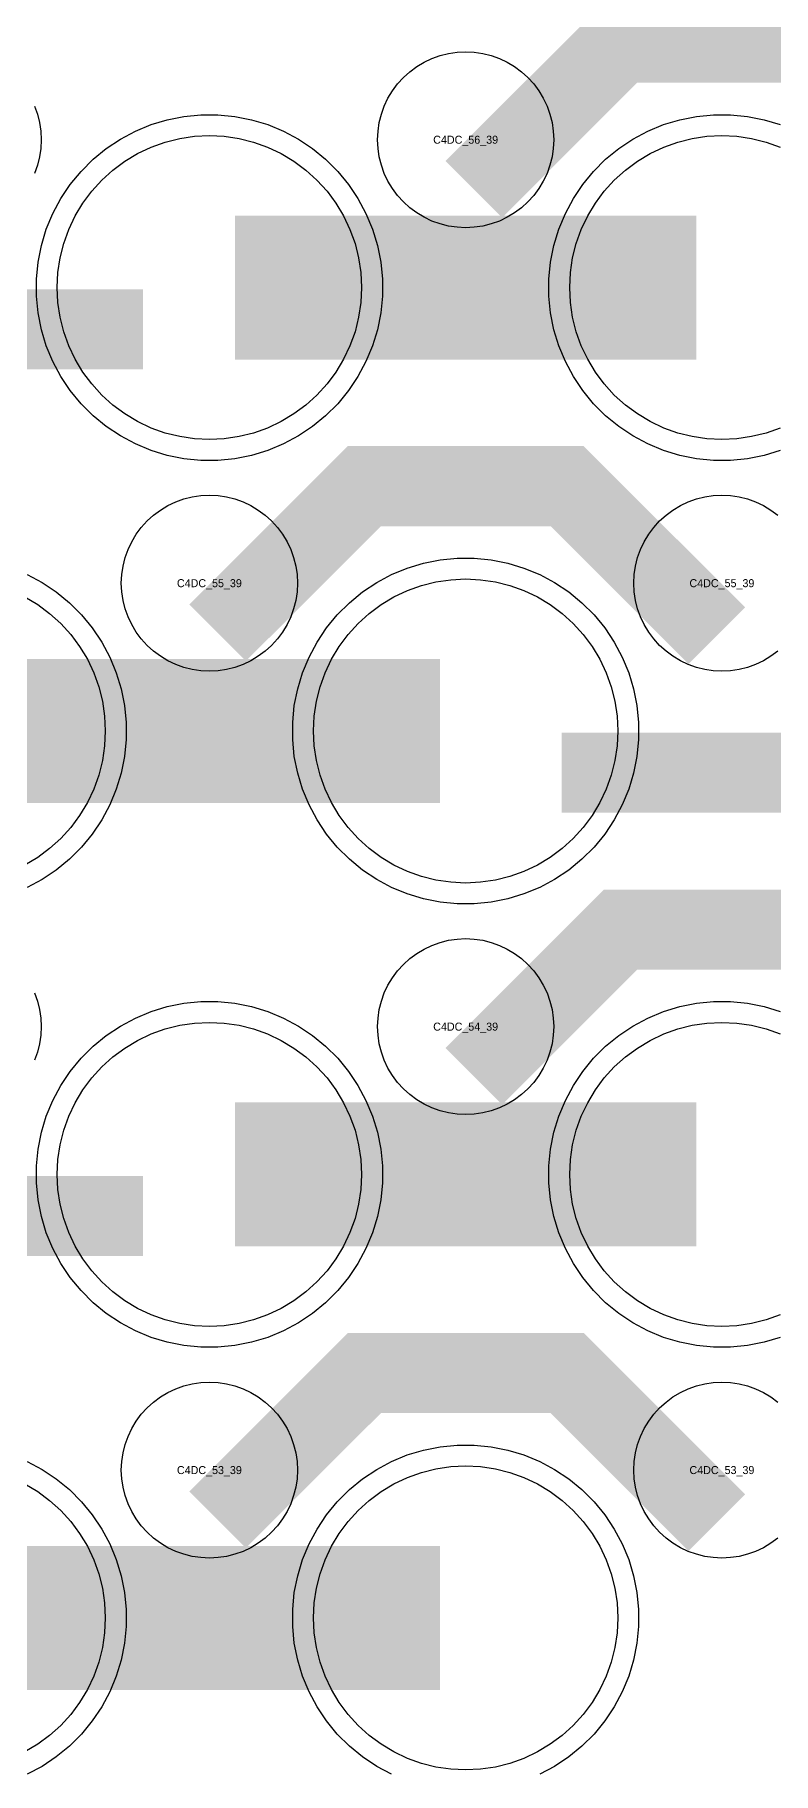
# Model space of a CAD drawing. Extents: x -11880 to 11880, y -14992 to 14992.
# Drawn here: x 426 to 656, y -7544 to -7001 of the extents above; entities that cross this region are included whole.
import ezdxf
from ezdxf.enums import TextEntityAlignment as Align

# ---------------------------------------------------------------- set-up
doc = ezdxf.new("R2010")
doc.units = 0
doc.header["$MEASUREMENT"] = 0
for name, color, linetype in [('GDS_775_DT_237', 138, 'CONTINUOUS'), ('RDL1_FS', 34, 'CONTINUOUS'), ('RDL_BS', 160, 'CONTINUOUS')]:
    doc.layers.add(name, color=color, linetype=linetype)

msp = doc.modelspace()

# ---------------------------------------------------------------- linework, layer by layer
at = {"layer": 'RDL1_FS'}
for points in [[(480, -7127.484), (475.343, -7127.255), (470.732, -7126.571), (466.209, -7125.439), (461.819, -7123.867), (457.605, -7121.875), (453.605, -7119.477), (449.86, -7116.699), (446.406, -7113.569), (443.276, -7110.115), (440.498, -7106.37), (438.1, -7102.37), (436.108, -7098.156), (434.536, -7093.766), (433.404, -7089.243), (432.72, -7084.632), (432.491, -7079.975), (432.72, -7075.318), (433.404, -7070.707), (434.536, -7066.184), (436.108, -7061.794), (438.1, -7057.58), (440.498, -7053.58), (443.276, -7049.835), (446.406, -7046.381), (449.86, -7043.251), (453.605, -7040.473), (457.605, -7038.075), (461.819, -7036.083), (466.209, -7034.511), (470.732, -7033.379), (475.343, -7032.695), (480, -7032.466), (484.657, -7032.695), (489.268, -7033.379), (493.791, -7034.511), (498.181, -7036.083), (502.395, -7038.075), (506.395, -7040.473), (510.14, -7043.251), (513.594, -7046.381), (516.724, -7049.835), (519.502, -7053.58), (521.9, -7057.58), (523.892, -7061.794), (525.464, -7066.184), (526.596, -7070.707), (527.28, -7075.318), (527.509, -7079.975), (527.28, -7084.632), (526.596, -7089.243), (525.464, -7093.766), (523.892, -7098.156), (521.9, -7102.37), (519.502, -7106.37), (516.724, -7110.115), (513.594, -7113.569), (510.14, -7116.699), (506.395, -7119.477), (502.395, -7121.875), (498.181, -7123.867), (493.791, -7125.439), (489.268, -7126.571), (484.657, -7127.255)], [(560, -7266.049), (555.343, -7265.82), (550.732, -7265.136), (546.209, -7264.004), (541.819, -7262.432), (537.605, -7260.44), (533.605, -7258.042), (529.86, -7255.264), (526.406, -7252.134), (523.276, -7248.68), (520.498, -7244.935), (518.1, -7240.935), (516.108, -7236.721), (514.536, -7232.331), (513.404, -7227.808), (512.72, -7223.197), (512.491, -7218.54), (512.72, -7213.883), (513.404, -7209.272), (514.536, -7204.749), (516.108, -7200.359), (518.1, -7196.145), (520.498, -7192.145), (523.276, -7188.4), (526.406, -7184.946), (529.86, -7181.816), (533.605, -7179.038), (537.605, -7176.64), (541.819, -7174.648), (546.209, -7173.076), (550.732, -7171.944), (555.343, -7171.26), (560, -7171.031), (564.657, -7171.26), (569.268, -7171.944), (573.791, -7173.076), (578.181, -7174.648), (582.395, -7176.64), (586.395, -7179.038), (590.14, -7181.816), (593.594, -7184.946), (596.724, -7188.4), (599.502, -7192.145), (601.9, -7196.145), (603.892, -7200.359), (605.464, -7204.749), (606.596, -7209.272), (607.28, -7213.883), (607.509, -7218.54), (607.28, -7223.197), (606.596, -7227.808), (605.464, -7232.331), (603.892, -7236.721), (601.9, -7240.935), (599.502, -7244.935), (596.724, -7248.68), (593.594, -7252.134), (590.14, -7255.264), (586.395, -7258.042), (582.395, -7260.44), (578.181, -7262.432), (573.791, -7264.004), (569.268, -7265.136), (564.657, -7265.82)]]:
    msp.add_lwpolyline(points, close=True, dxfattribs=at)
for points in [[(658.181, -7123.867), (653.791, -7125.439), (649.268, -7126.571), (644.657, -7127.255), (640, -7127.484), (635.343, -7127.255), (630.732, -7126.571), (626.209, -7125.439), (621.819, -7123.867), (617.605, -7121.875), (613.605, -7119.477), (609.86, -7116.699), (606.406, -7113.569), (603.276, -7110.115), (600.498, -7106.37), (598.1, -7102.37), (596.108, -7098.156), (594.536, -7093.766), (593.404, -7089.243), (592.72, -7084.632), (592.491, -7079.975), (592.72, -7075.318), (593.404, -7070.707), (594.536, -7066.184), (596.108, -7061.794), (598.1, -7057.58), (600.498, -7053.58), (603.276, -7049.835), (606.406, -7046.381), (609.86, -7043.251), (613.605, -7040.473), (617.605, -7038.075), (621.819, -7036.083), (626.209, -7034.511), (630.732, -7033.379), (635.343, -7032.695), (640, -7032.466), (644.657, -7032.695), (649.268, -7033.379), (653.791, -7034.511), (658.181, -7036.083)], [(422.395, -7176.64), (426.395, -7179.038), (430.14, -7181.816), (433.594, -7184.946), (436.724, -7188.4), (439.502, -7192.145), (441.9, -7196.145), (443.892, -7200.359), (445.464, -7204.749), (446.596, -7209.272), (447.28, -7213.883), (447.509, -7218.54), (447.28, -7223.197), (446.596, -7227.808), (445.464, -7232.331), (443.892, -7236.721), (441.9, -7240.935), (439.502, -7244.935), (436.724, -7248.68), (433.594, -7252.134), (430.14, -7255.264), (426.395, -7258.042), (422.395, -7260.44)]]:
    msp.add_lwpolyline(points, dxfattribs=at)
for points in [[(488.002, -7079.975, 45, 45, 0), (560.002, -7079.975, 45, 45, 0)], [(560.002, -7079.975, 45, 45, 0), (632.002, -7079.975, 45, 45, 0)], [(408.002, -7218.54, 45, 45, 0), (480.002, -7218.54, 45, 45, 0)], [(480.002, -7218.54, 45, 45, 0), (552.002, -7218.54, 45, 45, 0)]]:
    msp.add_lwpolyline(points, format="xyseb", dxfattribs=at)
at = {"layer": 'RDL1_FS', "color": 241, "true_color": 0xf7abae}
for points in [[(480, -7404.614), (475.343, -7404.385), (470.732, -7403.701), (466.209, -7402.569), (461.819, -7400.997), (457.605, -7399.005), (453.605, -7396.607), (449.86, -7393.829), (446.406, -7390.699), (443.276, -7387.245), (440.498, -7383.5), (438.1, -7379.5), (436.108, -7375.286), (434.536, -7370.896), (433.404, -7366.373), (432.72, -7361.762), (432.491, -7357.105), (432.72, -7352.448), (433.404, -7347.837), (434.536, -7343.314), (436.108, -7338.924), (438.1, -7334.71), (440.498, -7330.71), (443.276, -7326.965), (446.406, -7323.511), (449.86, -7320.381), (453.605, -7317.603), (457.605, -7315.205), (461.819, -7313.213), (466.209, -7311.641), (470.732, -7310.509), (475.343, -7309.825), (480, -7309.596), (484.657, -7309.825), (489.268, -7310.509), (493.791, -7311.641), (498.181, -7313.213), (502.395, -7315.205), (506.395, -7317.603), (510.14, -7320.381), (513.594, -7323.511), (516.724, -7326.965), (519.502, -7330.71), (521.9, -7334.71), (523.892, -7338.924), (525.464, -7343.314), (526.596, -7347.837), (527.28, -7352.448), (527.509, -7357.105), (527.28, -7361.762), (526.596, -7366.373), (525.464, -7370.896), (523.892, -7375.286), (521.9, -7379.5), (519.502, -7383.5), (516.724, -7387.245), (513.594, -7390.699), (510.14, -7393.829), (506.395, -7396.607), (502.395, -7399.005), (498.181, -7400.997), (493.791, -7402.569), (489.268, -7403.701), (484.657, -7404.385)], [(560, -7543.179), (555.343, -7542.95), (550.732, -7542.266), (546.209, -7541.134), (541.819, -7539.562), (537.605, -7537.57), (533.605, -7535.172), (529.86, -7532.394), (526.406, -7529.264), (523.276, -7525.81), (520.498, -7522.065), (518.1, -7518.065), (516.108, -7513.851), (514.536, -7509.461), (513.404, -7504.938), (512.72, -7500.327), (512.491, -7495.67), (512.72, -7491.013), (513.404, -7486.402), (514.536, -7481.879), (516.108, -7477.489), (518.1, -7473.275), (520.498, -7469.275), (523.276, -7465.53), (526.406, -7462.076), (529.86, -7458.946), (533.605, -7456.168), (537.605, -7453.77), (541.819, -7451.778), (546.209, -7450.206), (550.732, -7449.074), (555.343, -7448.39), (560, -7448.161), (564.657, -7448.39), (569.268, -7449.074), (573.791, -7450.206), (578.181, -7451.778), (582.395, -7453.77), (586.395, -7456.168), (590.14, -7458.946), (593.594, -7462.076), (596.724, -7465.53), (599.502, -7469.275), (601.9, -7473.275), (603.892, -7477.489), (605.464, -7481.879), (606.596, -7486.402), (607.28, -7491.013), (607.509, -7495.67), (607.28, -7500.327), (606.596, -7504.938), (605.464, -7509.461), (603.892, -7513.851), (601.9, -7518.065), (599.502, -7522.065), (596.724, -7525.81), (593.594, -7529.264), (590.14, -7532.394), (586.395, -7535.172), (582.395, -7537.57), (578.181, -7539.562), (573.791, -7541.134), (569.268, -7542.266), (564.657, -7542.95)]]:
    msp.add_lwpolyline(points, close=True, dxfattribs=at)
for points in [[(658.181, -7400.997), (653.791, -7402.569), (649.268, -7403.701), (644.657, -7404.385), (640, -7404.614), (635.343, -7404.385), (630.732, -7403.701), (626.209, -7402.569), (621.819, -7400.997), (617.605, -7399.005), (613.605, -7396.607), (609.86, -7393.829), (606.406, -7390.699), (603.276, -7387.245), (600.498, -7383.5), (598.1, -7379.5), (596.108, -7375.286), (594.536, -7370.896), (593.404, -7366.373), (592.72, -7361.762), (592.491, -7357.105), (592.72, -7352.448), (593.404, -7347.837), (594.536, -7343.314), (596.108, -7338.924), (598.1, -7334.71), (600.498, -7330.71), (603.276, -7326.965), (606.406, -7323.511), (609.86, -7320.381), (613.605, -7317.603), (617.605, -7315.205), (621.819, -7313.213), (626.209, -7311.641), (630.732, -7310.509), (635.343, -7309.825), (640, -7309.596), (644.657, -7309.825), (649.268, -7310.509), (653.791, -7311.641), (658.181, -7313.213)], [(422.395, -7453.77), (426.395, -7456.168), (430.14, -7458.946), (433.594, -7462.076), (436.724, -7465.53), (439.502, -7469.275), (441.9, -7473.275), (443.892, -7477.489), (445.464, -7481.879), (446.596, -7486.402), (447.28, -7491.013), (447.509, -7495.67), (447.28, -7500.327), (446.596, -7504.938), (445.464, -7509.461), (443.892, -7513.851), (441.9, -7518.065), (439.502, -7522.065), (436.724, -7525.81), (433.594, -7529.264), (430.14, -7532.394), (426.395, -7535.172), (422.395, -7537.57)]]:
    msp.add_lwpolyline(points, dxfattribs=at)
for points in [[(488.002, -7357.105, 45, 45, 0), (560.002, -7357.105, 45, 45, 0)], [(560.002, -7357.105, 45, 45, 0), (632.002, -7357.105, 45, 45, 0)], [(408.002, -7495.67, 45, 45, 0), (480.002, -7495.67, 45, 45, 0)], [(480.002, -7495.67, 45, 45, 0), (552.002, -7495.67, 45, 45, 0)]]:
    msp.add_lwpolyline(points, format="xyseb", dxfattribs=at)
at = {"layer": 'RDL_BS'}
for points in [[(562.562, -7049.289, 25, 25, 0), (608.377, -7003.474, 25, 25, 0), (641.93, -7003.474, 25, 25, 0)], [(718.401, -7050.188, 25, 25, 0), (671.687, -7003.474, 25, 25, 0), (641.929, -7003.474, 25, 25, 0)], [(350.016, -7092.988, 25, 25, 0), (459.281, -7092.988, 25, 25, 0)], [(482.562, -7187.854, 25, 25, 0), (528.377, -7142.039, 25, 25, 0), (561.93, -7142.039, 25, 25, 0)], [(638.401, -7188.753, 25, 25, 0), (591.687, -7142.039, 25, 25, 0), (561.929, -7142.039, 25, 25, 0)], [(590.016, -7231.553, 25, 25, 0), (699.281, -7231.553, 25, 25, 0)], [(562.562, -7326.419, 25, 25, 0), (608.377, -7280.604, 25, 25, 0), (641.93, -7280.604, 25, 25, 0)], [(718.401, -7327.318, 25, 25, 0), (671.687, -7280.604, 25, 25, 0), (641.929, -7280.604, 25, 25, 0)], [(482.562, -7464.984, 25, 25, 0), (528.377, -7419.169, 25, 25, 0), (561.93, -7419.169, 25, 25, 0)], [(638.401, -7465.883, 25, 25, 0), (591.687, -7419.169, 25, 25, 0), (561.929, -7419.169, 25, 25, 0)]]:
    msp.add_lwpolyline(points, format="xyseb", dxfattribs=at)
for points in [[(560, -7061.281), (557.307, -7061.149), (554.635, -7060.753), (552.016, -7060.096), (549.481, -7059.189), (547.044, -7058.037), (544.72, -7056.644), (542.557, -7055.041), (540.558, -7053.229), (538.746, -7051.23), (537.143, -7049.067), (535.75, -7046.743), (534.598, -7044.306), (533.691, -7041.771), (533.034, -7039.152), (532.638, -7036.48), (532.506, -7033.787), (532.638, -7031.094), (533.034, -7028.422), (533.691, -7025.803), (534.598, -7023.268), (535.75, -7020.831), (537.143, -7018.507), (538.746, -7016.344), (540.558, -7014.345), (542.557, -7012.533), (544.72, -7010.93), (547.044, -7009.537), (549.481, -7008.385), (552.016, -7007.478), (554.635, -7006.821), (557.307, -7006.425), (560, -7006.293), (562.693, -7006.425), (565.365, -7006.821), (567.984, -7007.478), (570.519, -7008.385), (572.956, -7009.537), (575.28, -7010.93), (577.443, -7012.533), (579.442, -7014.345), (581.254, -7016.344), (582.857, -7018.507), (584.25, -7020.831), (585.402, -7023.268), (586.309, -7025.803), (586.966, -7028.422), (587.362, -7031.094), (587.494, -7033.787), (587.362, -7036.48), (586.966, -7039.152), (586.309, -7041.771), (585.402, -7044.306), (584.25, -7046.743), (582.857, -7049.067), (581.254, -7051.23), (579.442, -7053.229), (577.443, -7055.041), (575.28, -7056.644), (572.956, -7058.037), (570.519, -7059.189), (567.984, -7060.096), (565.365, -7060.753), (562.693, -7061.149)], [(477.356, -7133.975), (472.062, -7133.458), (466.835, -7132.412), (461.795, -7130.881), (456.885, -7128.85), (452.223, -7126.358), (447.809, -7123.411), (443.708, -7120.049), (439.926, -7116.267), (436.564, -7112.166), (433.617, -7107.752), (431.125, -7103.09), (429.094, -7098.18), (427.563, -7093.14), (426.517, -7087.913), (426, -7082.619), (426, -7077.331), (426.517, -7072.037), (427.563, -7066.81), (429.094, -7061.77), (431.125, -7056.86), (433.617, -7052.198), (436.564, -7047.784), (439.926, -7043.683), (443.708, -7039.901), (447.809, -7036.539), (452.223, -7033.592), (456.885, -7031.1), (461.795, -7029.069), (466.835, -7027.538), (472.062, -7026.492), (477.356, -7025.975), (482.644, -7025.975), (487.938, -7026.492), (493.165, -7027.538), (498.205, -7029.069), (503.115, -7031.1), (507.777, -7033.592), (512.191, -7036.539), (516.292, -7039.901), (520.074, -7043.683), (523.436, -7047.784), (526.383, -7052.198), (528.875, -7056.86), (530.906, -7061.77), (532.437, -7066.81), (533.483, -7072.037), (534, -7077.331), (534, -7082.619), (533.483, -7087.913), (532.437, -7093.14), (530.906, -7098.18), (528.875, -7103.09), (526.383, -7107.752), (523.436, -7112.166), (520.074, -7116.267), (516.292, -7120.049), (512.191, -7123.411), (507.777, -7126.358), (503.115, -7128.85), (498.205, -7130.881), (493.165, -7132.412), (487.938, -7133.458), (482.644, -7133.975)], [(480, -7199.846), (477.307, -7199.714), (474.635, -7199.318), (472.016, -7198.661), (469.481, -7197.754), (467.044, -7196.602), (464.72, -7195.209), (462.557, -7193.606), (460.558, -7191.794), (458.746, -7189.795), (457.143, -7187.632), (455.75, -7185.308), (454.598, -7182.871), (453.691, -7180.336), (453.034, -7177.717), (452.638, -7175.045), (452.506, -7172.352), (452.638, -7169.659), (453.034, -7166.987), (453.691, -7164.368), (454.598, -7161.833), (455.75, -7159.396), (457.143, -7157.072), (458.746, -7154.909), (460.558, -7152.91), (462.557, -7151.098), (464.72, -7149.495), (467.044, -7148.102), (469.481, -7146.95), (472.016, -7146.043), (474.635, -7145.386), (477.307, -7144.99), (480, -7144.858), (482.693, -7144.99), (485.365, -7145.386), (487.984, -7146.043), (490.519, -7146.95), (492.956, -7148.102), (495.28, -7149.495), (497.443, -7151.098), (499.442, -7152.91), (501.254, -7154.909), (502.857, -7157.072), (504.25, -7159.396), (505.402, -7161.833), (506.309, -7164.368), (506.966, -7166.987), (507.362, -7169.659), (507.494, -7172.352), (507.362, -7175.045), (506.966, -7177.717), (506.309, -7180.336), (505.402, -7182.871), (504.25, -7185.308), (502.857, -7187.632), (501.254, -7189.795), (499.442, -7191.794), (497.443, -7193.606), (495.28, -7195.209), (492.956, -7196.602), (490.519, -7197.754), (487.984, -7198.661), (485.365, -7199.318), (482.693, -7199.714)], [(557.356, -7272.54), (552.062, -7272.023), (546.835, -7270.977), (541.795, -7269.446), (536.885, -7267.415), (532.223, -7264.923), (527.809, -7261.976), (523.708, -7258.614), (519.926, -7254.832), (516.564, -7250.731), (513.617, -7246.317), (511.125, -7241.655), (509.094, -7236.745), (507.563, -7231.705), (506.517, -7226.478), (506, -7221.184), (506, -7215.896), (506.517, -7210.602), (507.563, -7205.375), (509.094, -7200.335), (511.125, -7195.425), (513.617, -7190.763), (516.564, -7186.349), (519.926, -7182.248), (523.708, -7178.466), (527.809, -7175.104), (532.223, -7172.157), (536.885, -7169.665), (541.795, -7167.634), (546.835, -7166.103), (552.062, -7165.057), (557.356, -7164.54), (562.644, -7164.54), (567.938, -7165.057), (573.165, -7166.103), (578.205, -7167.634), (583.115, -7169.665), (587.777, -7172.157), (592.191, -7175.104), (596.292, -7178.466), (600.074, -7182.248), (603.436, -7186.349), (606.383, -7190.763), (608.875, -7195.425), (610.906, -7200.335), (612.437, -7205.375), (613.483, -7210.602), (614, -7215.896), (614, -7221.184), (613.483, -7226.478), (612.437, -7231.705), (610.906, -7236.745), (608.875, -7241.655), (606.383, -7246.317), (603.436, -7250.731), (600.074, -7254.832), (596.292, -7258.614), (592.191, -7261.976), (587.777, -7264.923), (583.115, -7267.415), (578.205, -7269.446), (573.165, -7270.977), (567.938, -7272.023), (562.644, -7272.54)], [(560, -7338.411), (557.307, -7338.279), (554.635, -7337.883), (552.016, -7337.226), (549.481, -7336.319), (547.044, -7335.167), (544.72, -7333.774), (542.557, -7332.171), (540.558, -7330.359), (538.746, -7328.36), (537.143, -7326.197), (535.75, -7323.873), (534.598, -7321.436), (533.691, -7318.901), (533.034, -7316.282), (532.638, -7313.61), (532.506, -7310.917), (532.638, -7308.224), (533.034, -7305.552), (533.691, -7302.933), (534.598, -7300.398), (535.75, -7297.961), (537.143, -7295.637), (538.746, -7293.474), (540.558, -7291.475), (542.557, -7289.663), (544.72, -7288.06), (547.044, -7286.667), (549.481, -7285.515), (552.016, -7284.608), (554.635, -7283.951), (557.307, -7283.555), (560, -7283.423), (562.693, -7283.555), (565.365, -7283.951), (567.984, -7284.608), (570.519, -7285.515), (572.956, -7286.667), (575.28, -7288.06), (577.443, -7289.663), (579.442, -7291.475), (581.254, -7293.474), (582.857, -7295.637), (584.25, -7297.961), (585.402, -7300.398), (586.309, -7302.933), (586.966, -7305.552), (587.362, -7308.224), (587.494, -7310.917), (587.362, -7313.61), (586.966, -7316.282), (586.309, -7318.901), (585.402, -7321.436), (584.25, -7323.873), (582.857, -7326.197), (581.254, -7328.36), (579.442, -7330.359), (577.443, -7332.171), (575.28, -7333.774), (572.956, -7335.167), (570.519, -7336.319), (567.984, -7337.226), (565.365, -7337.883), (562.693, -7338.279)], [(480, -7476.976), (477.307, -7476.844), (474.635, -7476.448), (472.016, -7475.791), (469.481, -7474.884), (467.044, -7473.732), (464.72, -7472.339), (462.557, -7470.736), (460.558, -7468.924), (458.746, -7466.925), (457.143, -7464.762), (455.75, -7462.438), (454.598, -7460.001), (453.691, -7457.466), (453.034, -7454.847), (452.638, -7452.175), (452.506, -7449.482), (452.638, -7446.789), (453.034, -7444.117), (453.691, -7441.498), (454.598, -7438.963), (455.75, -7436.526), (457.143, -7434.202), (458.746, -7432.039), (460.558, -7430.04), (462.557, -7428.228), (464.72, -7426.625), (467.044, -7425.232), (469.481, -7424.08), (472.016, -7423.173), (474.635, -7422.516), (477.307, -7422.12), (480, -7421.988), (482.693, -7422.12), (485.365, -7422.516), (487.984, -7423.173), (490.519, -7424.08), (492.956, -7425.232), (495.28, -7426.625), (497.443, -7428.228), (499.442, -7430.04), (501.254, -7432.039), (502.857, -7434.202), (504.25, -7436.526), (505.402, -7438.963), (506.309, -7441.498), (506.966, -7444.117), (507.362, -7446.789), (507.494, -7449.482), (507.362, -7452.175), (506.966, -7454.847), (506.309, -7457.466), (505.402, -7460.001), (504.25, -7462.438), (502.857, -7464.762), (501.254, -7466.925), (499.442, -7468.924), (497.443, -7470.736), (495.28, -7472.339), (492.956, -7473.732), (490.519, -7474.884), (487.984, -7475.791), (485.365, -7476.448), (482.693, -7476.844)]]:
    msp.add_lwpolyline(points, close=True, dxfattribs=at)
for points in [[(425.402, -7023.268), (426.309, -7025.803), (426.966, -7028.422), (427.362, -7031.094), (427.494, -7033.787), (427.362, -7036.48), (426.966, -7039.152), (426.309, -7041.771), (425.402, -7044.306)], [(658.205, -7130.881), (653.165, -7132.412), (647.938, -7133.458), (642.644, -7133.975), (637.356, -7133.975), (632.062, -7133.458), (626.835, -7132.412), (621.795, -7130.881), (616.885, -7128.85), (612.223, -7126.358), (607.809, -7123.411), (603.708, -7120.049), (599.926, -7116.267), (596.564, -7112.166), (593.617, -7107.752), (591.125, -7103.09), (589.094, -7098.18), (587.563, -7093.14), (586.517, -7087.913), (586, -7082.619), (586, -7077.331), (586.517, -7072.037), (587.563, -7066.81), (589.094, -7061.77), (591.125, -7056.86), (593.617, -7052.198), (596.564, -7047.784), (599.926, -7043.683), (603.708, -7039.901), (607.809, -7036.539), (612.223, -7033.592), (616.885, -7031.1), (621.795, -7029.069), (626.835, -7027.538), (632.062, -7026.492), (637.356, -7025.975), (642.644, -7025.975), (647.938, -7026.492), (653.165, -7027.538), (658.205, -7029.069)], [(657.443, -7193.606), (655.28, -7195.209), (652.956, -7196.602), (650.519, -7197.754), (647.984, -7198.661), (645.365, -7199.318), (642.693, -7199.714), (640, -7199.846), (637.307, -7199.714), (634.635, -7199.318), (632.016, -7198.661), (629.481, -7197.754), (627.044, -7196.602), (624.72, -7195.209), (622.557, -7193.606), (620.558, -7191.794), (618.746, -7189.795), (617.143, -7187.632), (615.75, -7185.308), (614.598, -7182.871), (613.691, -7180.336), (613.034, -7177.717), (612.638, -7175.045), (612.506, -7172.352), (612.638, -7169.659), (613.034, -7166.987), (613.691, -7164.368), (614.598, -7161.833), (615.75, -7159.396), (617.143, -7157.072), (618.746, -7154.909), (620.558, -7152.91), (622.557, -7151.098), (624.72, -7149.495), (627.044, -7148.102), (629.481, -7146.95), (632.016, -7146.043), (634.635, -7145.386), (637.307, -7144.99), (640, -7144.858), (642.693, -7144.99), (645.365, -7145.386), (647.984, -7146.043), (650.519, -7146.95), (652.956, -7148.102), (655.28, -7149.495), (657.443, -7151.098)], [(423.115, -7169.665), (427.777, -7172.157), (432.191, -7175.104), (436.292, -7178.466), (440.074, -7182.248), (443.436, -7186.349), (446.383, -7190.763), (448.875, -7195.425), (450.906, -7200.335), (452.437, -7205.375), (453.483, -7210.602), (454, -7215.896), (454, -7221.184), (453.483, -7226.478), (452.437, -7231.705), (450.906, -7236.745), (448.875, -7241.655), (446.383, -7246.317), (443.436, -7250.731), (440.074, -7254.832), (436.292, -7258.614), (432.191, -7261.976), (427.777, -7264.923), (423.115, -7267.415)], [(425.402, -7300.398), (426.309, -7302.933), (426.966, -7305.552), (427.362, -7308.224), (427.494, -7310.917), (427.362, -7313.61), (426.966, -7316.282), (426.309, -7318.901), (425.402, -7321.436)], [(657.443, -7470.736), (655.28, -7472.339), (652.956, -7473.732), (650.519, -7474.884), (647.984, -7475.791), (645.365, -7476.448), (642.693, -7476.844), (640, -7476.976), (637.307, -7476.844), (634.635, -7476.448), (632.016, -7475.791), (629.481, -7474.884), (627.044, -7473.732), (624.72, -7472.339), (622.557, -7470.736), (620.558, -7468.924), (618.746, -7466.925), (617.143, -7464.762), (615.75, -7462.438), (614.598, -7460.001), (613.691, -7457.466), (613.034, -7454.847), (612.638, -7452.175), (612.506, -7449.482), (612.638, -7446.789), (613.034, -7444.117), (613.691, -7441.498), (614.598, -7438.963), (615.75, -7436.526), (617.143, -7434.202), (618.746, -7432.039), (620.558, -7430.04), (622.557, -7428.228), (624.72, -7426.625), (627.044, -7425.232), (629.481, -7424.08), (632.016, -7423.173), (634.635, -7422.516), (637.307, -7422.12), (640, -7421.988), (642.693, -7422.12), (645.365, -7422.516), (647.984, -7423.173), (650.519, -7424.08), (652.956, -7425.232), (655.28, -7426.625), (657.443, -7428.228)]]:
    msp.add_lwpolyline(points, dxfattribs=at)
at = {"layer": 'RDL_BS', "color": 241, "true_color": 0xf7abae}
msp.add_lwpolyline([(477.356, -7411.105), (472.062, -7410.588), (466.835, -7409.542), (461.795, -7408.011), (456.885, -7405.98), (452.223, -7403.488), (447.809, -7400.541), (443.708, -7397.179), (439.926, -7393.397), (436.564, -7389.296), (433.617, -7384.882), (431.125, -7380.22), (429.094, -7375.31), (427.563, -7370.27), (426.517, -7365.043), (426, -7359.749), (426, -7354.461), (426.517, -7349.167), (427.563, -7343.94), (429.094, -7338.9), (431.125, -7333.99), (433.617, -7329.328), (436.564, -7324.914), (439.926, -7320.813), (443.708, -7317.031), (447.809, -7313.669), (452.223, -7310.722), (456.885, -7308.23), (461.795, -7306.199), (466.835, -7304.668), (472.062, -7303.622), (477.356, -7303.105), (482.644, -7303.105), (487.938, -7303.622), (493.165, -7304.668), (498.205, -7306.199), (503.115, -7308.23), (507.777, -7310.722), (512.191, -7313.669), (516.292, -7317.031), (520.074, -7320.813), (523.436, -7324.914), (526.383, -7329.328), (528.875, -7333.99), (530.906, -7338.9), (532.437, -7343.94), (533.483, -7349.167), (534, -7354.461), (534, -7359.749), (533.483, -7365.043), (532.437, -7370.27), (530.906, -7375.31), (528.875, -7380.22), (526.383, -7384.882), (523.436, -7389.296), (520.074, -7393.397), (516.292, -7397.179), (512.191, -7400.541), (507.777, -7403.488), (503.115, -7405.98), (498.205, -7408.011), (493.165, -7409.542), (487.938, -7410.588), (482.644, -7411.105)], close=True, dxfattribs=at)
for points in [[(658.205, -7408.011), (653.165, -7409.542), (647.938, -7410.588), (642.644, -7411.105), (637.356, -7411.105), (632.062, -7410.588), (626.835, -7409.542), (621.795, -7408.011), (616.885, -7405.98), (612.223, -7403.488), (607.809, -7400.541), (603.708, -7397.179), (599.926, -7393.397), (596.564, -7389.296), (593.617, -7384.882), (591.125, -7380.22), (589.094, -7375.31), (587.563, -7370.27), (586.517, -7365.043), (586, -7359.749), (586, -7354.461), (586.517, -7349.167), (587.563, -7343.94), (589.094, -7338.9), (591.125, -7333.99), (593.617, -7329.328), (596.564, -7324.914), (599.926, -7320.813), (603.708, -7317.031), (607.809, -7313.669), (612.223, -7310.722), (616.885, -7308.23), (621.795, -7306.199), (626.835, -7304.668), (632.062, -7303.622), (637.356, -7303.105), (642.644, -7303.105), (647.938, -7303.622), (653.165, -7304.668), (658.205, -7306.199)], [(536.885, -7544.545), (532.223, -7542.053), (527.809, -7539.106), (523.708, -7535.744), (519.926, -7531.962), (516.564, -7527.861), (513.617, -7523.447), (511.125, -7518.785), (509.094, -7513.875), (507.563, -7508.835), (506.517, -7503.608), (506, -7498.314), (506, -7493.026), (506.517, -7487.732), (507.563, -7482.505), (509.094, -7477.465), (511.125, -7472.555), (513.617, -7467.893), (516.564, -7463.479), (519.926, -7459.378), (523.708, -7455.596), (527.809, -7452.234), (532.223, -7449.287), (536.885, -7446.795), (541.795, -7444.764), (546.835, -7443.233), (552.062, -7442.187), (557.356, -7441.67), (562.644, -7441.67), (567.938, -7442.187), (573.165, -7443.233), (578.205, -7444.764), (583.115, -7446.795), (587.777, -7449.287), (592.191, -7452.234), (596.292, -7455.596), (600.074, -7459.378), (603.436, -7463.479), (606.383, -7467.893), (608.875, -7472.555), (610.906, -7477.465), (612.437, -7482.505), (613.483, -7487.732), (614, -7493.026), (614, -7498.314), (613.483, -7503.608), (612.437, -7508.835), (610.906, -7513.875), (608.875, -7518.785), (606.383, -7523.447), (603.436, -7527.861), (600.074, -7531.962), (596.292, -7535.744), (592.191, -7539.106), (587.777, -7542.053), (583.115, -7544.545)], [(423.115, -7446.795), (427.777, -7449.287), (432.191, -7452.234), (436.292, -7455.596), (440.074, -7459.378), (443.436, -7463.479), (446.383, -7467.893), (448.875, -7472.555), (450.906, -7477.465), (452.437, -7482.505), (453.483, -7487.732), (454, -7493.026), (454, -7498.314), (453.483, -7503.608), (452.437, -7508.835), (450.906, -7513.875), (448.875, -7518.785), (446.383, -7523.447), (443.436, -7527.861), (440.074, -7531.962), (436.292, -7535.744), (432.191, -7539.106), (427.777, -7542.053), (423.115, -7544.545)]]:
    msp.add_lwpolyline(points, dxfattribs=at)
msp.add_lwpolyline([(350.016, -7370.118, 25, 25, 0), (459.281, -7370.118, 25, 25, 0)], format="xyseb", dxfattribs=at)

# ---------------------------------------------------------------- texts
at = {"layer": 'GDS_775_DT_237'}
for s, p in [('C4DC_56_39', (560, -7033.787)), ('C4DC_56_39', (560, -7033.787)), ('C4DC_55_39', (480, -7172.352)), ('C4DC_55_39', (480, -7172.352)), ('C4DC_55_39', (640, -7172.352)), ('C4DC_55_39', (640, -7172.352)), ('C4DC_54_39', (560, -7310.917)), ('C4DC_54_39', (560, -7310.917)), ('C4DC_53_39', (480, -7449.482)), ('C4DC_53_39', (480, -7449.482)), ('C4DC_53_39', (640, -7449.482)), ('C4DC_53_39', (640, -7449.482))]:
    msp.add_text(s, height=2.5, dxfattribs=at).set_placement(p, align=Align.MIDDLE_CENTER)

doc.saveas('drawing.dxf')
